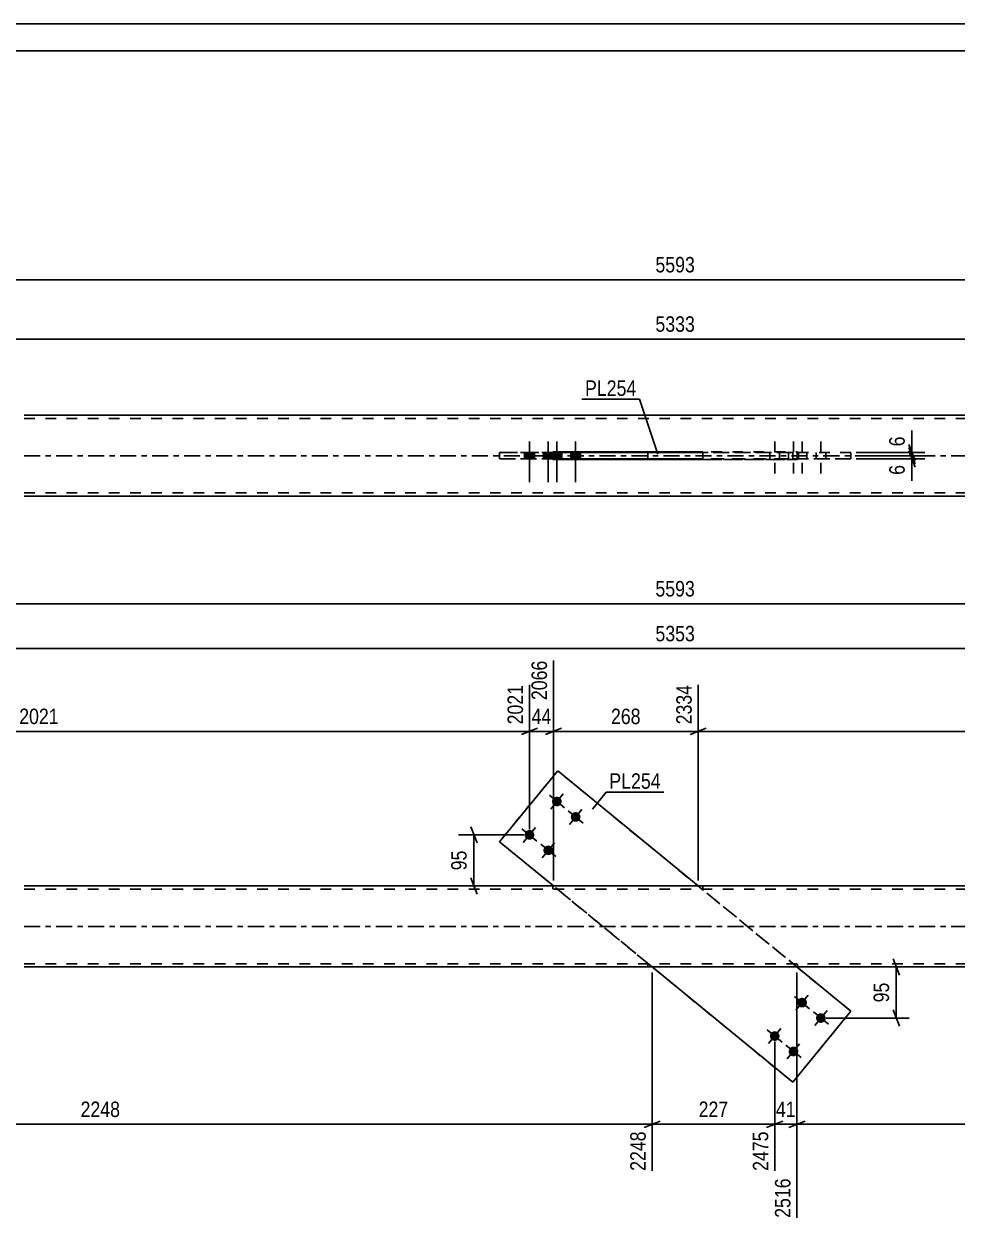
# Model space of a CAD drawing. Header units: millimetres. Extents: x 0 to 594, y 0 to 420.
# Drawn here: x 188 to 360.8, y 198.3 to 420 of the extents above; entities that cross this region are included whole.
import ezdxf

# ---------------------------------------------------------------- set-up
doc = ezdxf.new("R2010")
doc.units = ezdxf.units.MM
doc.linetypes.add('DXK_LINE_DOT2', pattern=[3.9198, 1.9599, -1.9599])
doc.linetypes.add('DXK_LINE_DOT3', pattern=[5.9187, 2.979, -0.9799, 0.9799, -0.9799])
doc.styles.add('Arial Narrow', font='ARIALN.TTF', dxfattribs={"height": 0.2})

# ---------------------------------------------------------------- blocks, each defined once
blk = doc.blocks.new('Unknown-580611634-1130')
at = {"color": 5, "linetype": 'Continuous'}
for p, q in [((594, 420), (0, 420)), ((589, 415), (5, 415))]:
    blk.add_line(p, q, dxfattribs=at)
blk = doc.blocks.new('Part-580611634-1700 - 1673')
at = {"color": 2, "linetype": 'Continuous'}
for p, q in [((429.16, 260.33), (188.08, 260.33)), ((188.08, 245.33), (429.16, 245.33))]:
    blk.add_line(p, q, dxfattribs=at)
at = {"color": 7, "linetype": 'DXK_LINE_DOT2'}
for p, q in [((429.16, 259.73), (188.08, 259.73)), ((285.98, 260.33), (285.98, 259.73)), ((313.71, 260.33), (313.71, 259.73)), ((429.16, 245.93), (188.08, 245.93)), ((303.53, 245.33), (303.53, 245.93)), ((331.26, 245.33), (331.26, 245.93))]:
    blk.add_line(p, q, dxfattribs=at)
at = {"color": 7, "linetype": 'DXK_LINE_DOT3'}
blk.add_line((188.08, 252.83), (429.16, 252.83), dxfattribs=at)
blk = doc.blocks.new('Bolt-580611634-1706 - 1673')
at = {"linetype": 'Continuous'}
for points in [[(287.28, 276.67), (287.41, 276.54), (287.52, 276.38), (287.58, 276.2), (287.61, 276.02), (287.6, 275.83), (287.55, 275.65), (287.46, 275.48), (287.34, 275.33), (287.2, 275.22), (287.03, 275.13), (286.85, 275.08), (286.66, 275.08), (286.47, 275.11), (286.3, 275.17), (286.14, 275.28), (286.01, 275.41), (285.91, 275.57), (285.84, 275.75), (285.81, 275.93), (285.82, 276.12), (285.87, 276.3), (285.96, 276.47), (286.08, 276.61), (286.23, 276.73), (286.39, 276.82), (286.58, 276.86), (286.76, 276.87), (286.95, 276.84), (287.12, 276.77)], [(290.76, 273.82), (290.89, 273.68), (290.99, 273.52), (291.06, 273.35), (291.09, 273.16), (291.08, 272.97), (291.03, 272.79), (290.94, 272.62), (290.82, 272.48), (290.68, 272.36), (290.51, 272.28), (290.33, 272.23), (290.14, 272.22), (289.95, 272.25), (289.78, 272.32), (289.62, 272.42), (289.49, 272.56), (289.39, 272.72), (289.32, 272.89), (289.29, 273.08), (289.3, 273.27), (289.35, 273.45), (289.44, 273.61), (289.56, 273.76), (289.7, 273.88), (289.87, 273.96), (290.05, 274.01), (290.24, 274.02), (290.43, 273.99), (290.6, 273.92)], [(282.21, 270.49), (282.34, 270.35), (282.44, 270.19), (282.51, 270.02), (282.54, 269.83), (282.52, 269.64), (282.47, 269.46), (282.39, 269.29), (282.27, 269.15), (282.12, 269.03), (281.95, 268.95), (281.77, 268.9), (281.58, 268.89), (281.4, 268.92), (281.22, 268.99), (281.07, 269.09), (280.93, 269.23), (280.83, 269.39), (280.77, 269.56), (280.74, 269.75), (280.75, 269.94), (280.8, 270.12), (280.89, 270.28), (281, 270.43), (281.15, 270.55), (281.32, 270.63), (281.5, 270.68), (281.69, 270.69), (281.88, 270.66), (282.05, 270.59)], [(285.69, 267.63), (285.82, 267.5), (285.92, 267.34), (285.99, 267.16), (286.01, 266.98), (286, 266.79), (285.95, 266.61), (285.87, 266.44), (285.75, 266.29), (285.6, 266.18), (285.43, 266.09), (285.25, 266.05), (285.06, 266.04), (284.88, 266.07), (284.7, 266.14), (284.54, 266.24), (284.41, 266.37), (284.31, 266.53), (284.24, 266.71), (284.22, 266.89), (284.23, 267.08), (284.28, 267.26), (284.36, 267.43), (284.48, 267.58), (284.63, 267.69), (284.8, 267.78), (284.98, 267.82), (285.17, 267.83), (285.35, 267.8), (285.53, 267.73)]]:
    blk.add_hatch(color=1, dxfattribs=at).paths.add_polyline_path(points)
at = {"color": 1, "linetype": 'Continuous'}
for p, q in [((287.85, 277.37), (285.57, 274.58)), ((285.32, 277.12), (288.1, 274.83)), ((288.8, 274.26), (291.58, 271.98)), ((291.33, 274.51), (289.05, 271.73)), ((280.25, 270.93), (283.03, 268.65)), ((282.78, 271.18), (280.49, 268.4)), ((286.26, 268.33), (283.97, 265.54)), ((283.72, 268.08), (286.51, 265.79))]:
    blk.add_line(p, q, dxfattribs=at)
blk = doc.blocks.new('Bolt-580611634-1707 - 1673')
at = {"linetype": 'Continuous'}
for points in [[(331.55, 238.02), (331.42, 238.16), (331.32, 238.31), (331.25, 238.49), (331.22, 238.68), (331.23, 238.86), (331.28, 239.05), (331.37, 239.21), (331.49, 239.36), (331.64, 239.48), (331.8, 239.56), (331.99, 239.61), (332.17, 239.62), (332.36, 239.59), (332.53, 239.52), (332.69, 239.41), (332.82, 239.28), (332.93, 239.12), (332.99, 238.94), (333.02, 238.76), (333.01, 238.57), (332.96, 238.39), (332.87, 238.22), (332.75, 238.08), (332.61, 237.96), (332.44, 237.88), (332.26, 237.83), (332.07, 237.82), (331.88, 237.85), (331.71, 237.92)], [(335.03, 235.17), (334.9, 235.3), (334.8, 235.46), (334.73, 235.64), (334.7, 235.82), (334.71, 236.01), (334.76, 236.19), (334.85, 236.36), (334.97, 236.5), (335.11, 236.62), (335.28, 236.71), (335.46, 236.75), (335.65, 236.76), (335.84, 236.73), (336.01, 236.66), (336.17, 236.56), (336.3, 236.42), (336.4, 236.27), (336.47, 236.09), (336.5, 235.9), (336.49, 235.72), (336.44, 235.54), (336.35, 235.37), (336.23, 235.22), (336.08, 235.11), (335.92, 235.02), (335.73, 234.97), (335.55, 234.96), (335.36, 235), (335.19, 235.06)], [(326.48, 231.84), (326.34, 231.97), (326.24, 232.13), (326.18, 232.31), (326.15, 232.49), (326.16, 232.68), (326.21, 232.86), (326.29, 233.03), (326.41, 233.17), (326.56, 233.29), (326.73, 233.37), (326.91, 233.42), (327.1, 233.43), (327.28, 233.4), (327.46, 233.33), (327.62, 233.23), (327.75, 233.09), (327.85, 232.94), (327.92, 232.76), (327.95, 232.57), (327.93, 232.39), (327.88, 232.2), (327.8, 232.04), (327.68, 231.89), (327.53, 231.77), (327.36, 231.69), (327.18, 231.64), (326.99, 231.63), (326.81, 231.66), (326.63, 231.73)], [(329.95, 228.98), (329.82, 229.12), (329.72, 229.27), (329.65, 229.45), (329.63, 229.64), (329.64, 229.82), (329.69, 230.01), (329.77, 230.17), (329.89, 230.32), (330.04, 230.44), (330.21, 230.52), (330.39, 230.57), (330.58, 230.58), (330.76, 230.55), (330.94, 230.48), (331.1, 230.37), (331.23, 230.24), (331.33, 230.08), (331.4, 229.91), (331.42, 229.72), (331.41, 229.53), (331.36, 229.35), (331.28, 229.18), (331.16, 229.04), (331.01, 228.92), (330.84, 228.84), (330.66, 228.79), (330.47, 228.78), (330.29, 228.81), (330.11, 228.88)]]:
    blk.add_hatch(color=1, dxfattribs=at).paths.add_polyline_path(points)
at = {"color": 1, "linetype": 'Continuous'}
for p, q in [((333.51, 237.58), (330.73, 239.86)), ((330.98, 237.33), (333.26, 240.11)), ((336.99, 234.72), (334.21, 237)), ((334.46, 234.47), (336.74, 237.25)), ((328.44, 231.39), (325.65, 233.67)), ((325.9, 231.14), (328.19, 233.92)), ((331.92, 228.54), (329.13, 230.82)), ((329.38, 228.29), (331.67, 231.07))]:
    blk.add_line(p, q, dxfattribs=at)
blk = doc.blocks.new('Part-580611634-1715 - 1673')
at = {"color": 2, "linetype": 'Continuous'}
for p, q in [((286.86, 281.67), (276.08, 268.53)), ((286.86, 281.67), (286.86, 281.67)), ((312.88, 260.33), (286.86, 281.67)), ((286.08, 260.33), (276.08, 268.53)), ((276.08, 268.53), (276.08, 268.53)), ((330.38, 223.98), (304.36, 245.33)), ((341.16, 237.12), (331.16, 245.33)), ((330.38, 223.98), (341.16, 237.12)), ((341.16, 237.12), (341.16, 237.12)), ((330.38, 223.98), (330.38, 223.98))]:
    blk.add_line(p, q, dxfattribs=at)
at = {"color": 7, "linetype": 'DXK_LINE_DOT2'}
for p, q in [((276.08, 268.53), (286.86, 281.67)), ((341.16, 237.12), (286.86, 281.67)), ((330.38, 223.98), (276.08, 268.53)), ((304.36, 245.33), (286.08, 260.33)), ((331.16, 245.33), (312.88, 260.33)), ((341.16, 237.12), (330.38, 223.98))]:
    blk.add_line(p, q, dxfattribs=at)
blk = doc.blocks.new('Bolt-580611634-1435 - 1367')
at = {"color": 1, "linetype": 'DXK_LINE_DOT2'}
for p, q in [((327.05, 342.63), (327.05, 335.13)), ((330.53, 342.63), (330.53, 335.13)), ((332.12, 342.63), (332.12, 335.13)), ((335.6, 342.63), (335.6, 335.13)), ((326.15, 340.63), (326.15, 339.43)), ((327.95, 340.63), (327.95, 339.43)), ((329.63, 340.63), (329.63, 339.43)), ((331.22, 340.63), (331.22, 339.43)), ((331.43, 340.63), (331.43, 339.43)), ((333.02, 340.63), (333.02, 339.43)), ((334.7, 340.63), (334.7, 339.43)), ((336.5, 340.63), (336.5, 339.43))]:
    blk.add_line(p, q, dxfattribs=at)
blk = doc.blocks.new('Part-580611634-1456 - 1367')
at = {"color": 2, "linetype": 'Continuous'}
for p, q in [((429.16, 347.53), (188.08, 347.53)), ((285.98, 340.73), (285.98, 340.63)), ((285.98, 340.73), (313.71, 340.73)), ((285.98, 340.73), (285.98, 340.73)), ((285.98, 339.33), (285.98, 339.43)), ((285.98, 339.33), (313.71, 339.33)), ((303.53, 340.73), (303.53, 340.63)), ((303.53, 339.33), (303.53, 339.43)), ((313.71, 340.73), (313.71, 339.33)), ((429.16, 332.53), (188.08, 332.53))]:
    blk.add_line(p, q, dxfattribs=at)
at = {"color": 7, "linetype": 'DXK_LINE_DOT2'}
for p, q in [((429.16, 346.93), (188.08, 346.93)), ((285.98, 340.73), (313.71, 340.73)), ((285.98, 340.63), (285.98, 339.43)), ((285.98, 339.33), (313.71, 339.33)), ((303.53, 340.73), (331.26, 340.73)), ((303.53, 340.73), (303.53, 340.73)), ((303.53, 340.73), (331.26, 340.73)), ((303.53, 340.63), (303.53, 340.73)), ((303.53, 339.43), (303.53, 340.63)), ((303.53, 339.33), (303.53, 339.33)), ((303.53, 339.33), (303.53, 339.33)), ((331.26, 339.33), (303.53, 339.33)), ((303.53, 339.33), (331.26, 339.33)), ((331.26, 340.73), (331.26, 339.33)), ((429.16, 333.13), (188.08, 333.13))]:
    blk.add_line(p, q, dxfattribs=at)
at = {"color": 7, "linetype": 'DXK_LINE_DOT3'}
blk.add_line((188.08, 340.03), (429.16, 340.03), dxfattribs=at)
blk = doc.blocks.new('Part-580611634-1397 - 1367')
at = {"color": 2, "linetype": 'Continuous'}
for p, q in [((276.08, 339.43), (276.08, 340.63)), ((286.86, 339.43), (286.86, 340.63)), ((313.71, 340.63), (286.86, 340.63)), ((313.71, 339.43), (286.86, 339.43))]:
    blk.add_line(p, q, dxfattribs=at)
at = {"color": 7, "linetype": 'DXK_LINE_DOT2'}
for p, q in [((330.38, 340.63), (276.08, 340.63)), ((276.08, 340.63), (286.86, 340.63)), ((276.08, 339.43), (330.38, 339.43)), ((286.86, 339.43), (276.08, 339.43)), ((341.16, 340.63), (313.71, 340.63)), ((341.16, 339.43), (313.71, 339.43)), ((330.38, 339.43), (330.38, 340.63)), ((341.16, 340.63), (330.38, 340.63)), ((330.38, 339.43), (341.16, 339.43)), ((341.16, 339.43), (341.16, 340.63))]:
    blk.add_line(p, q, dxfattribs=at)
blk = doc.blocks.new('Bolt-580611634-1436 - 1367')
at = {"linetype": 'Continuous'}
for points in [[(282.54, 340.63), (280.74, 340.63), (280.74, 339.43), (282.54, 339.43)], [(286.02, 340.63), (284.22, 340.63), (284.22, 339.43), (286.02, 339.43)], [(287.61, 340.63), (285.81, 340.63), (285.81, 339.43), (287.61, 339.43)], [(291.09, 340.63), (289.29, 340.63), (289.29, 339.43), (291.09, 339.43)]]:
    blk.add_hatch(color=1, dxfattribs=at).paths.add_polyline_path(points)
at = {"color": 1, "linetype": 'Continuous'}
for p, q in [((281.64, 342.63), (281.64, 335.13)), ((285.12, 342.63), (285.12, 335.13)), ((286.71, 342.63), (286.71, 335.13)), ((290.19, 342.63), (290.19, 335.13)), ((280.74, 340.63), (280.74, 339.43)), ((282.54, 340.63), (282.54, 339.43)), ((284.22, 340.63), (284.22, 339.43)), ((285.81, 340.63), (285.81, 339.43)), ((286.02, 340.63), (286.02, 339.43)), ((287.61, 340.63), (287.61, 339.43)), ((289.29, 340.63), (289.29, 339.43)), ((291.09, 340.63), (291.09, 339.43))]:
    blk.add_line(p, q, dxfattribs=at)
blk = doc.blocks.new('StraightDimension-580611634-1850 - 1673')
at = {"color": 7, "linetype": 'Continuous'}
for p, q in [((331.16, 244.33), (331.16, 198.86)), ((327.05, 231.53), (327.05, 207.56)), ((325.55, 215.58), (328.55, 216.78)), ((327.05, 216.18), (331.16, 216.18)), ((332.66, 216.78), (329.66, 215.58))]:
    blk.add_line(p, q, dxfattribs=at)
at = {"color": 0}
blk.add_wipeout([(331.53, 216.93), (331.53, 221.13), (326.67, 221.13), (326.67, 216.93)], dxfattribs=at)
at = {"color": 0, "linetype": 'Continuous'}
blk.add_wipeout([(330.56, 206.78), (326.36, 206.78), (326.36, 198.26), (330.56, 198.26)], dxfattribs=at)
at = {"color": 3, "style": 'Arial Narrow'}
blk.add_text('41', height=2.863, dxfattribs=at).set_placement((327.27, 217.53))
at = {"color": 3, "linetype": 'Continuous', "style": 'Arial Narrow'}
blk.add_text('2516', height=2.863, rotation=90.0002, dxfattribs=at).set_placement((329.96, 198.86))
blk = doc.blocks.new('StraightDimension-580611634-1792 - 1673')
at = {"color": 7, "linetype": 'Continuous'}
for p, q in [((286.08, 261.33), (286.08, 302.07)), ((281.64, 270.79), (281.64, 297.57)), ((280.14, 288.36), (283.14, 289.56)), ((281.64, 288.96), (286.08, 288.96)), ((287.58, 289.56), (284.58, 288.36))]:
    blk.add_line(p, q, dxfattribs=at)
at = {"color": 0}
blk.add_wipeout([(286.28, 289.71), (286.28, 293.91), (281.43, 293.91), (281.43, 289.71)], dxfattribs=at)
at = {"color": 0, "linetype": 'Continuous'}
blk.add_wipeout([(285.48, 302.67), (281.28, 302.67), (281.28, 294.16), (285.48, 294.16)], dxfattribs=at)
at = {"color": 3, "linetype": 'Continuous', "style": 'Arial Narrow'}
blk.add_text('2066', height=2.863, rotation=90.0002, dxfattribs=at).set_placement((284.88, 294.76))
at = {"color": 3, "style": 'Arial Narrow'}
blk.add_text('44', height=2.863, dxfattribs=at).set_placement((282.03, 290.31))
blk = doc.blocks.new('StraightDimension-580611634-1806 - 1673')
at = {"color": 7, "linetype": 'Continuous'}
for p, q in [((281.64, 270.79), (281.64, 297.57)), ((99.98, 262.33), (99.98, 292.09)), ((101.48, 289.56), (98.48, 288.36)), ((99.98, 288.96), (281.64, 288.96)), ((280.14, 288.36), (283.14, 289.56))]:
    blk.add_line(p, q, dxfattribs=at)
at = {"color": 0, "linetype": 'Continuous'}
for points in [[(281.04, 298.17), (276.84, 298.17), (276.84, 289.66), (281.04, 289.66)], [(99.38, 292.69), (95.18, 292.69), (95.18, 289.66), (99.38, 289.66)]]:
    blk.add_wipeout(points, dxfattribs=at)
at = {"color": 0}
blk.add_wipeout([(195.06, 289.71), (195.06, 293.91), (186.55, 293.91), (186.55, 289.71)], dxfattribs=at)
at = {"color": 3, "linetype": 'Continuous', "style": 'Arial Narrow'}
for s, height, p in [('2021', 2.863, (280.44, 290.26)), ('0', 2.86, (98.78, 290.26))]:
    blk.add_text(s, height=height, rotation=90.0002, dxfattribs=at).set_placement(p)
at = {"color": 3, "style": 'Arial Narrow'}
blk.add_text('2021', height=2.863, dxfattribs=at).set_placement((187.15, 290.31))
blk = doc.blocks.new('StraightDimension-580611634-1760 - 1673')
at = {"color": 7, "linetype": 'Continuous'}
for p, q in [((312.88, 261.33), (312.88, 297.57)), ((517.26, 262.33), (517.26, 297.57)), ((314.38, 289.56), (311.38, 288.36)), ((312.88, 288.96), (517.26, 288.96)), ((515.76, 288.36), (518.76, 289.56))]:
    blk.add_line(p, q, dxfattribs=at)
at = {"color": 0, "linetype": 'Continuous'}
blk.add_wipeout([(516.66, 298.17), (512.46, 298.17), (512.46, 289.66), (516.66, 289.66)], dxfattribs=at)
at = {"color": 0}
blk.add_wipeout([(419.32, 289.71), (419.32, 293.91), (410.81, 293.91), (410.81, 289.71)], dxfattribs=at)
at = {"color": 3, "linetype": 'Continuous', "style": 'Arial Narrow'}
blk.add_text('5333', height=2.863, rotation=90.0002, dxfattribs=at).set_placement((516.06, 290.26))
at = {"color": 3, "style": 'Arial Narrow'}
blk.add_text('3000', height=2.863, dxfattribs=at).set_placement((411.41, 290.31))
blk = doc.blocks.new('StraightDimension-580611634-2050 - 1673')
at = {"color": 7, "linetype": 'Continuous'}
blk.add_line((98.98, 304.3), (518.26, 304.3), dxfattribs=at)
at = {"color": 0}
blk.add_wipeout([(312.87, 305.05), (312.87, 309.25), (304.36, 309.25), (304.36, 305.05)], dxfattribs=at)
at = {"color": 3, "style": 'Arial Narrow'}
blk.add_text('5353', height=2.863, dxfattribs=at).set_placement((304.96, 305.65))
blk = doc.blocks.new('StraightDimension-580611634-1772 - 1673')
at = {"color": 7, "linetype": 'Continuous'}
for p, q in [((286.08, 261.33), (286.08, 302.07)), ((312.88, 261.33), (312.88, 297.57)), ((287.58, 289.56), (284.58, 288.36)), ((286.08, 288.96), (312.88, 288.96)), ((311.38, 288.36), (314.38, 289.56))]:
    blk.add_line(p, q, dxfattribs=at)
at = {"color": 0, "linetype": 'Continuous'}
blk.add_wipeout([(312.28, 298.17), (308.08, 298.17), (308.08, 289.66), (312.28, 289.66)], dxfattribs=at)
at = {"color": 0}
blk.add_wipeout([(302.82, 289.71), (302.82, 293.91), (296.13, 293.91), (296.13, 289.71)], dxfattribs=at)
at = {"color": 3, "linetype": 'Continuous', "style": 'Arial Narrow'}
blk.add_text('2334', height=2.863, rotation=90.0002, dxfattribs=at).set_placement((311.68, 290.26))
at = {"color": 3, "style": 'Arial Narrow'}
blk.add_text('268', height=2.863, dxfattribs=at).set_placement((296.73, 290.31))
blk = doc.blocks.new('StraightDimension-580611634-1735 - 1673')
at = {"color": 7, "linetype": 'Continuous'}
for p, q in [((270.75, 271.29), (271.95, 268.29)), ((280.64, 269.79), (268.5, 269.79)), ((271.35, 260.33), (271.35, 269.79)), ((271.95, 258.83), (270.75, 261.83)), ((195.97, 260.33), (273.75, 260.33))]:
    blk.add_line(p, q, dxfattribs=at)
at = {"color": 0}
blk.add_wipeout([(270.6, 267.49), (266.4, 267.49), (266.4, 262.63), (270.6, 262.63)], dxfattribs=at)
at = {"color": 3, "style": 'Arial Narrow'}
blk.add_text('95', height=2.863, rotation=90.0002, dxfattribs=at).set_placement((270, 263.23))
blk = doc.blocks.new('StraightDimension-580611634-1746 - 1673')
at = {"color": 7, "linetype": 'Continuous'}
blk.add_line((86.98, 312.6), (530.26, 312.6), dxfattribs=at)
at = {"color": 0}
blk.add_wipeout([(312.87, 313.35), (312.87, 317.55), (304.36, 317.55), (304.36, 313.35)], dxfattribs=at)
at = {"color": 3, "style": 'Arial Narrow'}
blk.add_text('5593', height=2.863, dxfattribs=at).set_placement((304.96, 313.95))
blk = doc.blocks.new('StraightDimension-580611634-1838 - 1673')
at = {"color": 7, "linetype": 'Continuous'}
for p, q in [((331.16, 244.33), (331.16, 198.86)), ((517.26, 243.33), (517.26, 207.56)), ((332.66, 216.78), (329.66, 215.58)), ((331.16, 216.18), (517.26, 216.18)), ((515.76, 215.58), (518.76, 216.78))]:
    blk.add_line(p, q, dxfattribs=at)
at = {"color": 0}
blk.add_wipeout([(428.47, 216.93), (428.47, 221.13), (419.95, 221.13), (419.95, 216.93)], dxfattribs=at)
at = {"color": 0, "linetype": 'Continuous'}
blk.add_wipeout([(516.66, 215.48), (512.46, 215.48), (512.46, 206.96), (516.66, 206.96)], dxfattribs=at)
at = {"color": 3, "style": 'Arial Narrow'}
blk.add_text('2817', height=2.863, dxfattribs=at).set_placement((420.55, 217.53))
at = {"color": 3, "linetype": 'Continuous', "style": 'Arial Narrow'}
blk.add_text('5333', height=2.863, rotation=90.0002, dxfattribs=at).set_placement((516.06, 207.56))
blk = doc.blocks.new('StraightDimension-580611634-1864 - 1673')
at = {"color": 7, "linetype": 'Continuous'}
for p, q in [((304.36, 244.33), (304.36, 207.56)), ((327.05, 231.53), (327.05, 207.56)), ((305.86, 216.78), (302.86, 215.58)), ((304.36, 216.18), (327.05, 216.18)), ((325.55, 215.58), (328.55, 216.78))]:
    blk.add_line(p, q, dxfattribs=at)
at = {"color": 0}
blk.add_wipeout([(319.04, 216.93), (319.04, 221.13), (312.36, 221.13), (312.36, 216.93)], dxfattribs=at)
at = {"color": 0, "linetype": 'Continuous'}
blk.add_wipeout([(326.45, 215.48), (322.25, 215.48), (322.25, 206.96), (326.45, 206.96)], dxfattribs=at)
at = {"color": 3, "style": 'Arial Narrow'}
blk.add_text('227', height=2.863, dxfattribs=at).set_placement((312.96, 217.53))
at = {"color": 3, "linetype": 'Continuous', "style": 'Arial Narrow'}
blk.add_text('2475', height=2.863, rotation=90.0002, dxfattribs=at).set_placement((325.85, 207.56))
blk = doc.blocks.new('StraightDimension-580611634-1878 - 1673')
at = {"color": 7, "linetype": 'Continuous'}
for p, q in [((304.36, 244.33), (304.36, 207.56)), ((99.98, 243.33), (99.98, 213.05)), ((101.48, 216.78), (98.48, 215.58)), ((99.98, 216.18), (304.36, 216.18)), ((302.86, 215.58), (305.86, 216.78))]:
    blk.add_line(p, q, dxfattribs=at)
at = {"color": 0}
blk.add_wipeout([(206.42, 216.93), (206.42, 221.13), (197.91, 221.13), (197.91, 216.93)], dxfattribs=at)
at = {"color": 0, "linetype": 'Continuous'}
for points in [[(99.38, 215.48), (95.18, 215.48), (95.18, 212.45), (99.38, 212.45)], [(303.76, 215.48), (299.56, 215.48), (299.56, 206.96), (303.76, 206.96)]]:
    blk.add_wipeout(points, dxfattribs=at)
at = {"color": 3, "style": 'Arial Narrow'}
blk.add_text('2248', height=2.863, dxfattribs=at).set_placement((198.51, 217.53))
at = {"color": 3, "linetype": 'Continuous', "style": 'Arial Narrow'}
for s, height, p in [('0', 2.86, (98.78, 213.05)), ('2248', 2.863, (303.16, 207.56))]:
    blk.add_text(s, height=height, rotation=90.0002, dxfattribs=at).set_placement(p)
blk = doc.blocks.new('StraightDimension-580611634-1993 - 1673')
at = {"color": 7, "linetype": 'Continuous'}
for p, q in [((348.97, 246.83), (350.17, 243.83)), ((350.14, 245.33), (346.72, 245.33)), ((349.57, 235.86), (349.57, 245.33)), ((350.17, 234.36), (348.97, 237.36)), ((336.6, 235.86), (351.97, 235.86))]:
    blk.add_line(p, q, dxfattribs=at)
at = {"color": 0}
blk.add_wipeout([(348.82, 243.02), (344.62, 243.02), (344.62, 238.17), (348.82, 238.17)], dxfattribs=at)
at = {"color": 3, "style": 'Arial Narrow'}
blk.add_text('95', height=2.863, rotation=90.0002, dxfattribs=at).set_placement((348.22, 238.77))
blk = doc.blocks.new('StraightDimension-580611634-1540 - 1367')
at = {"color": 7, "linetype": 'Continuous'}
for p, q in [((351.87, 342.13), (353.07, 339.13)), ((353.07, 338.53), (351.87, 341.53)), ((342.16, 340.63), (354.87, 340.63)), ((342.16, 340.03), (354.87, 340.03)), ((352.47, 340.03), (352.47, 340.63))]:
    blk.add_line(p, q, dxfattribs=at)
at = {"color": 0}
blk.add_wipeout([(351.72, 344.19), (347.52, 344.19), (347.52, 341.16), (351.72, 341.16)], dxfattribs=at)
at = {"color": 7, "linetype": 'Continuous'}
blk.add_line((352.47, 340.63), (352.47, 344.71), dxfattribs=at)
blk.add_line((352.47, 340.63), (352.47, 344.71), dxfattribs=at)
at = {"color": 3, "style": 'Arial Narrow'}
blk.add_text('6', height=2.86, rotation=90.0002, dxfattribs=at).set_placement((351.12, 341.76))
blk = doc.blocks.new('StraightDimension-580611634-1536 - 1367')
at = {"color": 7, "linetype": 'Continuous'}
for p, q in [((351.87, 341.53), (353.07, 338.53)), ((342.16, 340.03), (354.87, 340.03)), ((342.16, 339.43), (354.87, 339.43)), ((353.07, 337.93), (351.87, 340.93)), ((352.47, 339.43), (352.47, 340.03))]:
    blk.add_line(p, q, dxfattribs=at)
at = {"color": 0}
blk.add_wipeout([(351.72, 338.91), (347.52, 338.91), (347.52, 335.88), (351.72, 335.88)], dxfattribs=at)
at = {"color": 7, "linetype": 'Continuous'}
blk.add_line((352.47, 339.43), (352.47, 335.35), dxfattribs=at)
blk.add_line((352.47, 339.43), (352.47, 335.35), dxfattribs=at)
at = {"color": 3, "style": 'Arial Narrow'}
blk.add_text('6', height=2.86, rotation=90.0002, dxfattribs=at).set_placement((351.12, 336.48))
blk = doc.blocks.new('StraightDimension-580611634-1545 - 1367')
at = {"color": 7, "linetype": 'Continuous'}
blk.add_line((86.98, 372.63), (530.26, 372.63), dxfattribs=at)
at = {"color": 0}
blk.add_wipeout([(312.87, 373.38), (312.87, 377.58), (304.36, 377.58), (304.36, 373.38)], dxfattribs=at)
at = {"color": 3, "style": 'Arial Narrow'}
blk.add_text('5593', height=2.863, dxfattribs=at).set_placement((304.96, 373.98))
blk = doc.blocks.new('StraightDimension-580611634-1576 - 1367')
at = {"color": 7, "linetype": 'Continuous'}
blk.add_line((99.98, 361.63), (517.26, 361.63), dxfattribs=at)
at = {"color": 0}
blk.add_wipeout([(312.87, 362.38), (312.87, 366.58), (304.36, 366.58), (304.36, 362.38)], dxfattribs=at)
at = {"color": 3, "style": 'Arial Narrow'}
blk.add_text('5333', height=2.863, dxfattribs=at).set_placement((304.96, 362.98))
blk = doc.blocks.new('Mark-580611634-1711 - 1673')
at = {"color": 0}
blk.add_wipeout([(305.93, 278.33), (305.93, 281.33), (296.43, 281.33), (296.43, 278.33)], dxfattribs=at)
blk.add_wipeout([(305.93, 278.33), (305.93, 281.33), (296.43, 281.33), (296.43, 278.33)], dxfattribs=at)
at = {"color": 30, "linetype": 'Continuous'}
for p, q in [((293.3, 274.55), (295.83, 277.73)), ((295.83, 277.73), (306.53, 277.73))]:
    blk.add_line(p, q, dxfattribs=at)
at = {"color": 3, "style": 'Arial Narrow'}
blk.add_text('PL254', height=2.863, dxfattribs=at).set_placement((296.43, 278.33))
blk = doc.blocks.new('Mark-580611634-1392 - 1367')
at = {"color": 0}
blk.add_wipeout([(301.44, 351.11), (301.44, 354.11), (291.93, 354.11), (291.93, 351.11)], dxfattribs=at)
blk.add_wipeout([(301.44, 351.11), (301.44, 354.11), (291.93, 354.11), (291.93, 351.11)], dxfattribs=at)
at = {"color": 30, "linetype": 'Continuous'}
for p in [(291.33, 350.51), (305.42, 340.34)]:
    blk.add_line(p, (302.04, 350.51), dxfattribs=at)
at = {"color": 3, "style": 'Arial Narrow'}
blk.add_text('PL254', height=2.863, dxfattribs=at).set_placement((291.93, 351.11))

msp = doc.modelspace()

# ---------------------------------------------------------------- block references
for name in ['Unknown-580611634-1130', 'Part-580611634-1456 - 1367', 'Bolt-580611634-1436 - 1367', 'Bolt-580611634-1435 - 1367', 'Part-580611634-1397 - 1367', 'Part-580611634-1715 - 1673', 'Bolt-580611634-1706 - 1673', 'Part-580611634-1700 - 1673', 'Bolt-580611634-1707 - 1673']:
    msp.add_blockref(name, (0, 0))

# ---------------------------------------------------------------- next in the draw order: block references
for name in ['StraightDimension-580611634-1540 - 1367', 'StraightDimension-580611634-1792 - 1673', 'StraightDimension-580611634-1760 - 1673', 'StraightDimension-580611634-1850 - 1673']:
    msp.add_blockref(name, (0, 0))

# ---------------------------------------------------------------- next in the draw order: block references
for name in ['StraightDimension-580611634-1536 - 1367', 'StraightDimension-580611634-1806 - 1673', 'StraightDimension-580611634-1864 - 1673', 'StraightDimension-580611634-1838 - 1673']:
    msp.add_blockref(name, (0, 0))

# ---------------------------------------------------------------- next in the draw order: block references
for name in ['StraightDimension-580611634-1545 - 1367', 'StraightDimension-580611634-2050 - 1673', 'StraightDimension-580611634-1993 - 1673', 'StraightDimension-580611634-1878 - 1673']:
    msp.add_blockref(name, (0, 0))

# ---------------------------------------------------------------- next in the draw order: block references
for name in ['StraightDimension-580611634-1576 - 1367', 'StraightDimension-580611634-1772 - 1673', 'StraightDimension-580611634-1735 - 1673']:
    msp.add_blockref(name, (0, 0))

# ---------------------------------------------------------------- next in the draw order: block references
for name in ['Mark-580611634-1392 - 1367', 'StraightDimension-580611634-1746 - 1673']:
    msp.add_blockref(name, (0, 0))

# ---------------------------------------------------------------- next in the draw order: block references
msp.add_blockref('Mark-580611634-1711 - 1673', (0, 0))

doc.saveas('drawing.dxf')
